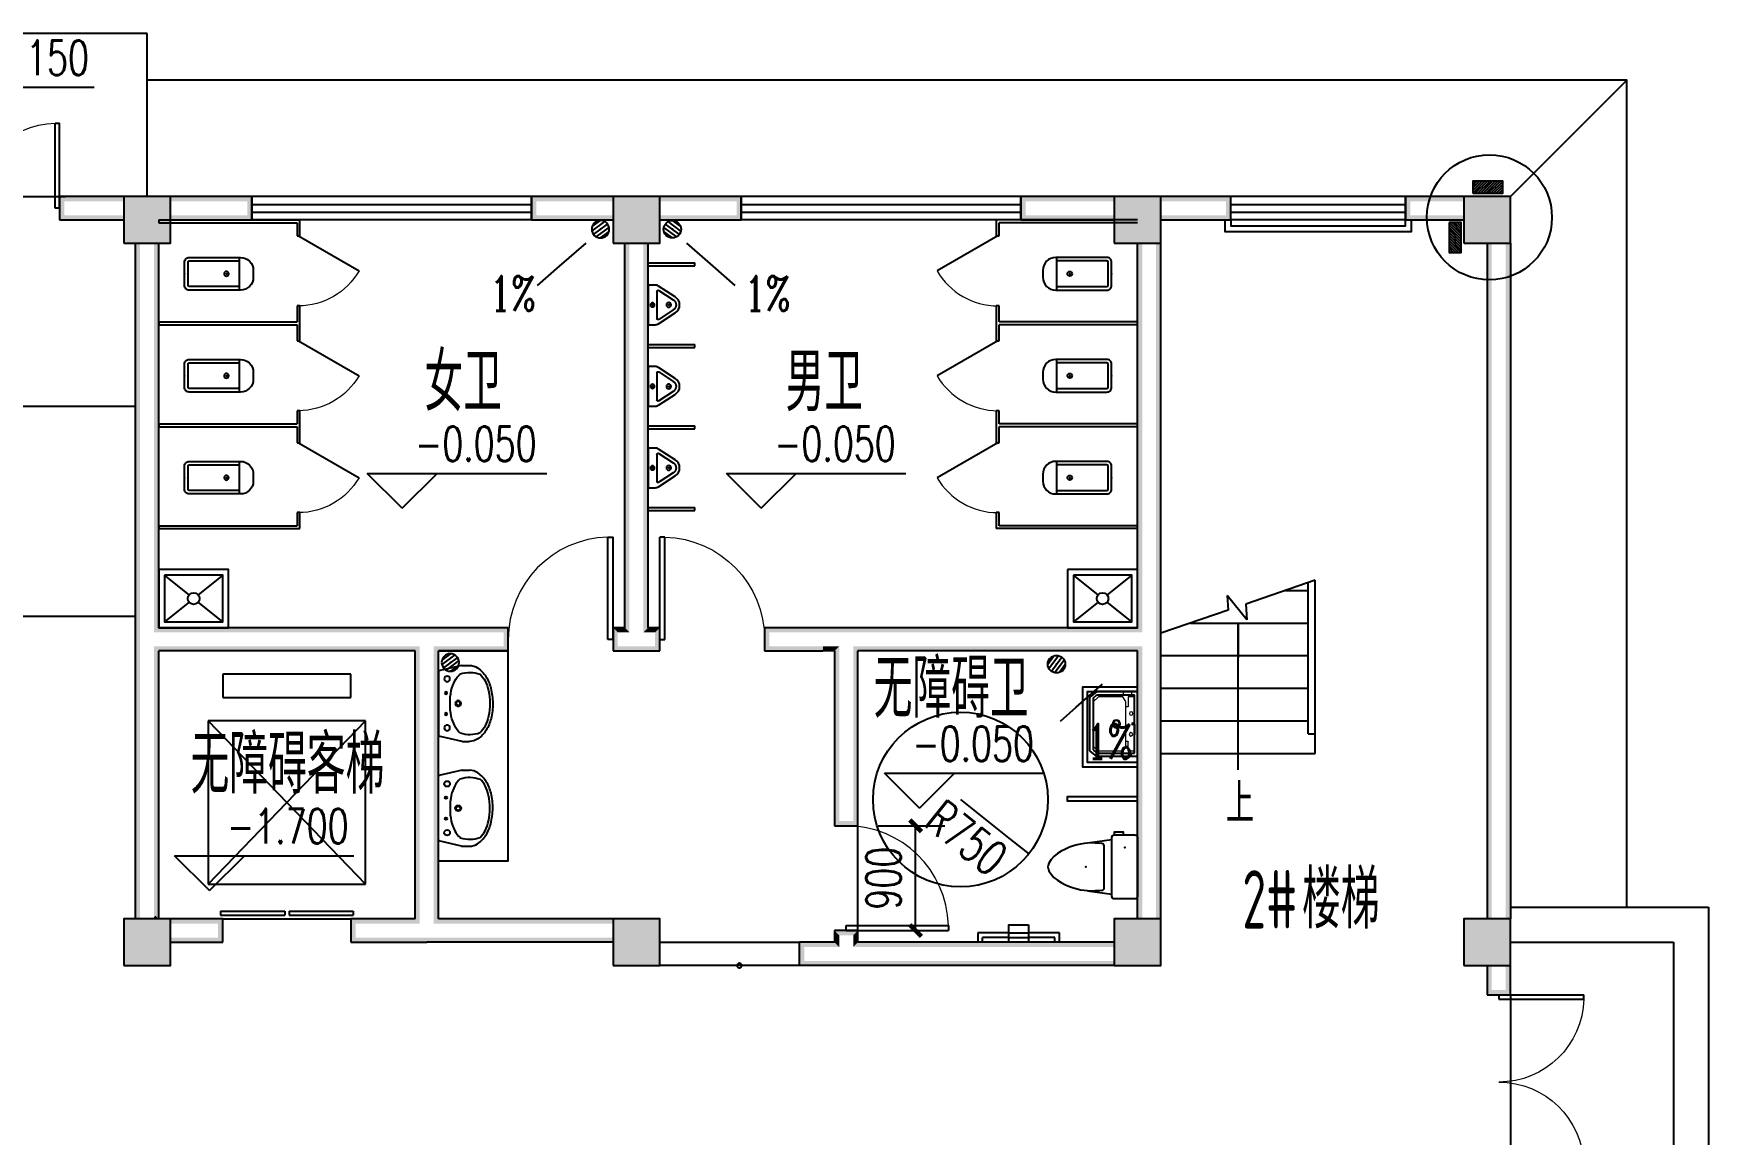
# Model space of a CAD drawing. Extents: x 6250600 to 6678662, y -692028 to -290561.
# Drawn here: x 6359710 to 6374084, y -579653 to -570203 of the extents above; entities that cross this region are included whole.
import ezdxf

# ---------------------------------------------------------------- set-up
doc = ezdxf.new("R2010")
doc.units = 0
doc.header["$LTSCALE"] = 1000
doc.header["$MEASUREMENT"] = 0
doc.layers.get('0').update_dxf_attribs({"linetype": 'CONTINUOUS'})
doc.layers.get('Defpoints').update_dxf_attribs({"linetype": 'CONTINUOUS'})
for name, color, linetype in [('PUB_HATCH', 8, 'CONTINUOUS'), ('SIG_TEXT', 7, 'CONTINUOUS'), ('建筑底图', 251, 'CONTINUOUS'), ('排水', 221, 'CONTINUOUS')]:
    doc.layers.add(name, color=color, linetype=linetype)
doc.styles.add('_TCH_AXIS', font='COMPLEX', dxfattribs={"bigfont": 'GBCBIG'})
doc.styles.add('_TCH_DIM', font='SIMPLEX', dxfattribs={"bigfont": 'GBCBIG'})
doc.styles.add('_TCH_DIM_T3', font='SIMPLEX', dxfattribs={"width": 0.705882, "bigfont": 'GBCBIG'})
doc.styles.add('schuco', font='sceie.shx', dxfattribs={"width": 0.7, "bigfont": 'sceic.shx'})
doc.dimstyles.new('_TCH_ARCH&&100', dxfattribs={"dimtxt": 297.5, "dimasz": 100, "dimexe": 250, "dimexo": 300, "dimgap": 126.25, "dimtad": 1, "dimdec": 0, "dimzin": 0, "dimdsep": 46, "dimtxsty": '_TCH_DIM_T3', "dimblk": 'ARCHTICK', "dimcen": 0.09, "dimclrt": 7, "dimazin": 2, "dimtfac": 1, "dimtdec": 0, "dimtix": 1, "dimtmove": 2, "dimatfit": 3, "dimfxl": 0, "dimtolj": 1, "dimtzin": 0, "dimarcsym": 0})

# ---------------------------------------------------------------- blocks, each defined once
blk = doc.blocks.new('_LV12')
for p, q in [((-250, -50), (-39, -219)), ((39, -219), (250, -50)), ((-250, -450), (-39, -281)), ((39, -281), (250, -450))]:
    blk.add_line(p, q)
for points in [[(300, -500), (300, 0), (-300, 0), (-300, -500)], [(250, -450), (250, -50), (-250, -50), (-250, -450)]]:
    blk.add_lwpolyline(points, close=True)
blk.add_circle((0, -250), 50)
blk = doc.blocks.new('$plan$00000344')
for p, q in [((-280, -10), (-280, 0)), ((280, 0), (280, -10)), ((-251, -189), (-251, -186)), ((-248, -183), (-250, -185))]:
    blk.add_line(p, q)
for points in [[(-280, 0), (280, 0)], [(-326, -200), (-280, -5)], [(326, -204), (280, -5)]]:
    blk.add_lwpolyline(points)
for points in [[(253, -188, 0.098208), (193, -141, 0.066287), (110, -111, 0.052428), (0, -100, 0.052428), (-110, -111, 0.066287), (-193, -141, 0.093876), (-251, -186, 0.171377)], [(-326, -200, 0.008223), (-326, -204, 0.149285)], [(-326, -266, 0.149285), (-304, -337, 0.107079), (-231, -408, 0.075625), (-131, -450, 0.062436), (-1, -467, 0.062436), (130, -452, 0.075625), (230, -410, 0.107079), (304, -339, 0.149285), (326, -268, 0.005205), (326, -266, 0.086596)], [(-250, -358, 0.091341), (-193, -401, 0.066287), (-110, -431, 0.052428), (0, -442, 0.052428), (110, -431, 0.066287), (193, -401, 0.091756), (250, -358, 0.171377)]]:
    blk.add_lwpolyline(points, format="xyb")
at = {"flags": 128}
for points in [[(-326, -204), (-326, -268)], [(326, -204), (326, -268)]]:
    blk.add_lwpolyline(points, dxfattribs=at)
for points in [[(-253, -188, 0.172546), (-250, -358, 0.726395)], [(253, -188, -0.172546), (250, -358, -0.726395)]]:
    blk.add_lwpolyline(points, format="xyb", dxfattribs=at)
for centre, radius in [((-210, -75), 24), ((-210, -75), 24), ((-210, -75), 24), ((-90, -65), 10), ((90, -65), 10), ((210, -75), 24), ((0, -170), 25)]:
    blk.add_circle(centre, radius)
at = {"lineweight": 13}
blk.add_circle((0, -170), 15, dxfattribs=at)
blk.add_arc((-250, -186), 1, 131.3224, 180)
blk = doc.blocks.new('$lvtry$00000171')
at = {"layer": '排水'}
for p, q in [((-74, 11), (-11, 74)), ((-70, -27), (27, 70)), ((-53, -53), (53, 53)), ((-27, -70), (70, 27)), ((11, -74), (74, -11))]:
    blk.add_line(p, q, dxfattribs=at)
blk.add_circle((0, 0), 75, dxfattribs=at)
blk.add_point((0, 0), dxfattribs=at)
blk = doc.blocks.new('$lvtry$00000200')
at = {"color": 0}
for p, q in [((-110, -40), (-110, -470)), ((100, -30), (-100, -30)), ((110, -470), (110, -40))]:
    blk.add_line(p, q, dxfattribs=at)
blk.add_lwpolyline([(100, 0), (-100, 0, 0.414214), (-140, -40), (-140, -480, 0.414214), (-30, -590), (30, -590, 0.414214), (140, -480), (140, -40, 0.414214)], format="xyb", close=True, dxfattribs=at)
blk.add_lwpolyline([(140, -470), (-140, -470)], dxfattribs=at)
blk.add_circle((0, -359), 20, dxfattribs=at)
for centre, start, end in [((-100, -40), 90, 180), ((100, -40), 0, 90)]:
    blk.add_arc(centre, 10, start, end, dxfattribs=at)
for p in [(0, 0), (0, -359)]:
    blk.add_point(p, dxfattribs=at)
blk = doc.blocks.new('$TCHSYS$APDOOR2D')
blk.add_line((0.5, 0), (0, 0.866))
at = {"lineweight": 13}
blk.add_arc((0.5, 0), 1, 120, 180, dxfattribs=at)
blk = doc.blocks.new('$lvtry$00000221')
at = {"color": 0}
for p, q in [((-124, -91), (-43, -216)), ((-116, -76), (116, -76)), ((43, -216), (124, -91))]:
    blk.add_line(p, q, dxfattribs=at)
blk.add_lwpolyline([(69, -231, -0.57735), (-69, -231), (-162, -88, -0.145378), (-170, -61), (-170, 0), (170, 0), (170, -61, -0.145378), (162, -88)], format="xyb", close=True, dxfattribs=at)
for centre, radius in [((0, -38), 17.7), ((0, -177), 20)]:
    blk.add_circle(centre, radius, dxfattribs=at)
for centre, radius, start, end in [((-116, -86), 10, 90, 213.0863), ((116, -86), 10, 326.9137, 90), ((0, -191), 50, 210, 330)]:
    blk.add_arc(centre, radius, start, end, dxfattribs=at)
for p in [(0, -38), (0, -177)]:
    blk.add_point(p, dxfattribs=at)
blk = doc.blocks.new('$lvtry$00000054')
at = {"lineweight": 13}
for p, q in [((-279, -123), (-251, -123)), ((-278, -51), (-251, -51)), ((-232, -26), (-232, -79)), ((-232, -79), (-155, -79)), ((-191, -100), (-232, -127)), ((-232, -127), (-232, -335)), ((-191, -100), (189, -100)), ((-150, -84), (-150, -100)), ((148, -84), (148, -100)), ((232, -79), (153, -79)), ((192, -101), (232, -127)), ((232, -26), (232, -79)), ((232, -127), (232, -335)), ((279, -51), (252, -51)), ((280, -123), (252, -123)), ((-232, -335), (-191, -381)), ((232, -335), (191, -381))]:
    blk.add_line(p, q, dxfattribs=at)
for p, q in [((-251, -349), (-251, -26)), ((-251, -26), (251, -26)), ((-90, -26), (90, -26)), ((0, -26), (-90, -26)), ((251, -349), (251, -26)), ((-222, -381), (-251, -349)), ((221, -381), (-222, -381)), ((221, -381), (251, -349))]:
    blk.add_line(p, q)
for points in [[(-280, 0), (280, 0)], [(-280, 0), (-280, -350)], [(280, 0), (280, -350)], [(-280, -350), (-230, -410)], [(-230, -410), (230, -410)], [(280, -350), (230, -410)]]:
    blk.add_lwpolyline(points)
for centre, radius in [((-89, -56), 15), ((1, -44), 8), ((90, -54), 15), ((1, -182), 24.9)]:
    blk.add_circle(centre, radius, dxfattribs=at)
blk.add_circle((1, -182), 33.1)
for centre, start, end in [((-155, -84), 0, 90), ((153, -84), 90, 180), ((189, -105), 57.2444, 90)]:
    blk.add_arc(centre, 5, start, end, dxfattribs=at)
blk = doc.blocks.new('$lvtry$00000206')
blk.add_line((-194, -428, 0), (-224, -220, 0))
at = {"elevation": 0}
blk.add_lwpolyline([(-264, -120), (-286, -120), (-286, -200), (-264, -200)], close=True, dxfattribs=at)
for points in [[(-242, -220, -0.414214), (-264, -198), (-264, -22, -0.414214), (-242, 0), (264, 0, -0.414214), (286, -22), (286, -198, -0.414214), (264, -220)], [(192, -286), (-170, -286, 0.39219), (-189, -305), (-191, -326), (-193, -363), (-194, -398), (-193, -429), (-190, -459), (-185, -488), (-178, -518), (-169, -550), (-157, -584), (-142, -619), (-124, -654), (-103, -687), (-79, -717), (-52, -741), (-22, -760), (-1, -767, 0.15433), (23, -767), (44, -760), (74, -741), (101, -717), (125, -687), (146, -654), (164, -619), (179, -584), (191, -550), (201, -518), (208, -488), (212, -459), (215, -429), (216, -398), (215, -363), (213, -326), (212, -305, 0.39219)]]:
    blk.add_lwpolyline(points, format="xyb", close=True, dxfattribs=at)
blk.add_lwpolyline([(217, -428), (246, -220)], dxfattribs=at)
for p in [(-155, -109, 0), (12, -443, 0)]:
    blk.add_point(p)
blk = doc.blocks.new('_ArchTick')
at = {"color": 0, "linetype": 'ByBlock', "const_width": 0.4}
blk.add_lwpolyline([(-0.5, -0.5), (0.5, 0.5)], dxfattribs=at)
blk = doc.blocks.new('*D645')
at = {"layer": 'Defpoints', "color": 0, "transparency": 16777216}
for p in [(6366658, -577003), (6367280, -577003), (6366658, -577903)]:
    blk.add_point(p, dxfattribs=at)
at = {"layer": '建筑底图', "color": 0, "lineweight": -2, "transparency": 16777216}
for p, q in [((6366958, -577003), (6367530, -577003)), ((6367280, -577903), (6367280, -577003)), ((6366958, -577903), (6367530, -577903))]:
    blk.add_line(p, q, dxfattribs=at)
at = {"layer": '建筑底图', "color": 0, "lineweight": -2, "transparency": 16777216, "xscale": 100, "yscale": 100, "zscale": 100}
for p, rotation in [((6367280, -577003), 90), ((6367280, -577903), 270)]:
    blk.add_blockref('_ArchTick', p, dxfattribs=dict(at, rotation=rotation))
at = {"layer": '建筑底图', "color": 7, "transparency": 16777216, "insert": (6367005, -577453), "char_height": 297.5, "attachment_point": 5, "rotation": 90, "style": '_TCH_DIM_T3'}
blk.add_mtext('\\A1;900', dxfattribs=at)
blk = doc.blocks.new('$TCHSYS$LDOR22D')
for p, q in [((-0.517, 0.833), (-0.017, 0.833)), ((-0.517, 0.833), (-0.517, 0.667)), ((-0.017, 0.833), (-0.017, 0.667)), ((0.017, 0.833), (0.017, 0.667)), ((0.017, 0.833), (0.517, 0.833)), ((0.517, 0.833), (0.517, 0.667)), ((-0.517, 0.667), (-0.017, 0.667)), ((0.017, 0.667), (0.517, 0.667)), ((-0.5, 0.5), (0.5, 0.5))]:
    blk.add_line(p, q)
blk = doc.blocks.new('_FZH')
blk.add_lwpolyline([(-0.5, -0.5), (0.5, -0.5), (0.5, 0.5), (-0.5, 0.5)], close=True)
at = {"layer": 'PUB_HATCH'}
blk.add_solid([(-0.5, -0.5), (0.5, -0.5), (-0.5, 0.5), (0.5, 0.5)], dxfattribs=at)
blk = doc.blocks.new('$DorLib2D$00000002')
for p, q in [((-0.5, 0), (-0.5, 0.4875)), ((-0.475, 0.4875), (-0.5, 0.4875)), ((-0.475, 0), (-0.475, 0.4875)), ((0.475, 0), (0.475, 0.4875)), ((0.475, 0.4875), (0.5, 0.4875)), ((0.5, 0), (0.5, 0.4875)), ((-0.5, 0), (-0.475, 0)), ((0.5, 0), (0.475, 0))]:
    blk.add_line(p, q)
at = {"lineweight": 13}
for centre, start, end in [((-0.4875, 0), 0, 88.53072), ((0.4875, 0), 91.46928, 180)]:
    blk.add_arc(centre, 0.4875, start, end, dxfattribs=at)
blk = doc.blocks.new('$DorLib2D$00000001')
for p, q in [((0.45, 0.975), (0.5, 0.975)), ((0.45, 0), (0.45, 0.975)), ((0.5, 0), (0.5, 0.975)), ((0.5, 0), (0.45, 0))]:
    blk.add_line(p, q)
at = {"lineweight": 13}
blk.add_arc((0.475, 0), 0.975, 91.4693, 180, dxfattribs=at)
blk = doc.blocks.new('$WINLIB2D$00000001')
at = {"color": 0}
for points in [[(-0.5, 0.5), (-0.5, -0.5)], [(-0.5, 0.5), (0.5, 0.5)], [(0.5, -0.5), (0.5, 0.5)], [(0.5, 0.1667), (-0.5, 0.1667)], [(0.5, -0.1667), (-0.5, -0.1667)], [(-0.5, -0.5), (0.5, -0.5)]]:
    blk.add_lwpolyline(points, dxfattribs=at)
blk = doc.blocks.new('$TCHSYS$WIN2D')
for p, q in [((-0.5, 0.5), (0.5, 0.5)), ((-0.5, 0.5), (-0.5, -0.5)), ((0.5, 0.5), (0.5, -0.5)), ((0.5, 0.1667), (-0.5, 0.1667)), ((0.5, -0.1667), (-0.5, -0.1667)), ((-0.5, -0.5), (0.5, -0.5))]:
    blk.add_line(p, q)

msp = doc.modelspace()

# ---------------------------------------------------------------- hatches: boundary and pattern name
at = {"layer": 'SIG_TEXT'}
h = msp.add_hatch(dxfattribs=at)
h.set_pattern_fill('ANSI31', color=256, scale=10, style=0)
h.set_pattern_definition([(45, (2034499.958, 8902.619), (-11.22532015, 11.22532015), [])])
h.paths.add_polyline_path([(6372061, -571574.6), (6372318.5, -571574.6), (6372318.5, -571469.9), (6372061, -571469.9)])
h = msp.add_hatch(dxfattribs=at)
h.set_pattern_fill('ANSI31', color=256, scale=10, angle=90, style=0)
h.set_pattern_definition([(135, (5776124.325, -4924141.937), (-11.22532015, -11.22532015), [])])
h.paths.add_polyline_path([(6371858.2, -571825), (6371858.2, -572082.5), (6371962.9, -572082.5), (6371962.9, -571825)])
at = {"layer": '建筑底图'}
for points in [[(6360484.5, -571642.9), (6360484.5, -571602.9), (6359934.5, -571602.9), (6359974.5, -571642.9)], [(6359934.5, -571602.9), (6359934.5, -571802.9), (6359974.5, -571762.9), (6359974.5, -571642.9)], [(6360884.5, -571602.9), (6360484.5, -571602.9), (6360524.5, -571642.9), (6360844.5, -571642.9)], [(6360484.5, -571602.9), (6360484.5, -572002.9), (6360524.5, -571962.9), (6360524.5, -571642.9)], [(6360884.5, -572002.9), (6360884.5, -571602.9), (6360844.5, -571642.9), (6360844.5, -571962.9)], [(6360884.5, -571602.9), (6360884.5, -571642.9), (6361544.5, -571642.9), (6361584.5, -571602.9)], [(6361584.5, -571802.9), (6361584.5, -571602.9), (6361544.5, -571642.9), (6361544.5, -571762.9)], [(6364684.5, -571642.9), (6364684.5, -571602.9), (6363984.5, -571602.9), (6364024.5, -571642.9)], [(6363984.5, -571602.9), (6363984.5, -571802.9), (6364024.5, -571762.9), (6364024.5, -571642.9)], [(6365084.5, -571602.9), (6364684.5, -571602.9), (6364724.5, -571642.9), (6365044.5, -571642.9)], [(6364684.5, -571602.9), (6364684.5, -572002.9), (6364724.5, -571962.9), (6364724.5, -571642.9)], [(6365084.5, -572002.9), (6365084.5, -571602.9), (6365044.5, -571642.9), (6365044.5, -571962.9)], [(6365084.5, -571602.9), (6365084.5, -571642.9), (6365744.5, -571642.9), (6365784.5, -571602.9)], [(6365784.5, -571802.9), (6365784.5, -571602.9), (6365744.5, -571642.9), (6365744.5, -571762.9)], [(6368984.5, -571642.9), (6368984.5, -571602.9), (6368184.5, -571602.9), (6368224.5, -571642.9)], [(6368184.5, -571602.9), (6368184.5, -571802.9), (6368224.5, -571762.9), (6368224.5, -571642.9)], [(6369384.5, -571602.9), (6368984.5, -571602.9), (6369024.5, -571642.9), (6369344.5, -571642.9)], [(6368984.5, -571602.9), (6368984.5, -572002.9), (6369024.5, -571962.9), (6369024.5, -571642.9)], [(6369384.5, -572002.9), (6369384.5, -571602.9), (6369344.5, -571642.9), (6369344.5, -571962.9)], [(6369384.5, -571602.9), (6369384.5, -571642.9), (6369944.5, -571642.9), (6369984.5, -571602.9)], [(6369984.5, -571802.9), (6369984.5, -571602.9), (6369944.5, -571642.9), (6369944.5, -571762.9)], [(6371984.5, -571642.9), (6371984.5, -571602.9), (6371484.5, -571602.9), (6371524.5, -571642.9)], [(6371484.5, -571602.9), (6371484.5, -571802.9), (6371524.5, -571762.9), (6371524.5, -571642.9)], [(6372384.5, -571602.9), (6371984.5, -571602.9), (6372024.5, -571642.9), (6372344.5, -571642.9)], [(6371984.5, -571602.9), (6371984.5, -572002.9), (6372024.5, -571962.9), (6372024.5, -571642.9)], [(6372384.5, -572002.9), (6372384.5, -571602.9), (6372344.5, -571642.9), (6372344.5, -571962.9)], [(6360484.5, -571802.9), (6360484.5, -571762.9), (6359974.5, -571762.9), (6359934.5, -571802.9)], [(6360884.5, -571762.9), (6360884.5, -571802.9), (6361584.5, -571802.9), (6361544.5, -571762.9)], [(6364684.5, -571802.9), (6364684.5, -571762.9), (6364024.5, -571762.9), (6363984.5, -571802.9)], [(6365084.5, -571762.9), (6365084.5, -571802.9), (6365784.5, -571802.9), (6365744.5, -571762.9)], [(6368984.5, -571802.9), (6368984.5, -571762.9), (6368224.5, -571762.9), (6368184.5, -571802.9)], [(6369384.5, -571762.9), (6369384.5, -571802.9), (6369984.5, -571802.9), (6369944.5, -571762.9)], [(6371984.5, -571802.9), (6371984.5, -571762.9), (6371524.5, -571762.9), (6371484.5, -571802.9)], [(6360484.5, -572002.9), (6360884.5, -572002.9), (6360844.5, -571962.9), (6360524.5, -571962.9)], [(6360624.5, -572002.9), (6360584.5, -572002.9), (6360584.5, -575402.9), (6360624.5, -575402.9)], [(6360784.5, -572002.9), (6360744.5, -572002.9), (6360744.5, -575342.9), (6360784.5, -575302.9)], [(6364684.5, -572002.9), (6365084.5, -572002.9), (6365044.5, -571962.9), (6364724.5, -571962.9)], [(6364824.5, -572002.9), (6364784.5, -572002.9), (6364784.5, -575302.9), (6364824.5, -575342.9)], [(6364984.5, -572002.9), (6364944.5, -572002.9), (6364944.5, -575342.9), (6364984.5, -575302.9)], [(6368984.5, -572002.9), (6369384.5, -572002.9), (6369344.5, -571962.9), (6369024.5, -571962.9)], [(6369224.5, -572002.9), (6369184.5, -572002.9), (6369184.5, -575302.9), (6369224.5, -575342.9)], [(6369384.5, -572002.9), (6369344.5, -572002.9), (6369344.5, -575402.9), (6369384.5, -575402.9)], [(6371984.5, -572002.9), (6372384.5, -572002.9), (6372344.5, -571962.9), (6372024.5, -571962.9)], [(6372184.5, -577802.9), (6372224.5, -577802.9), (6372224.5, -572002.9), (6372184.5, -572002.9)], [(6372344.5, -577802.9), (6372384.5, -577802.9), (6372384.5, -572002.9), (6372344.5, -572002.9)], [(6362784.5, -575302.9), (6360784.5, -575302.9), (6360744.5, -575342.9), (6362784.5, -575342.9)], [(6363084.5, -575302.9), (6362784.5, -575302.9), (6362784.5, -575342.9), (6363084.5, -575342.9)], [(6363784.5, -575302.9), (6363084.5, -575302.9), (6363084.5, -575342.9), (6363744.5, -575342.9)], [(6363784.5, -575502.9), (6363784.5, -575302.9), (6363744.5, -575342.9), (6363744.5, -575462.9)], [(6364784.5, -575302.9), (6364684.5, -575302.9), (6364724.5, -575342.9), (6364824.5, -575342.9)], [(6364684.5, -575302.9), (6364684.5, -575502.9), (6364724.5, -575462.9), (6364724.5, -575342.9)], [(6365084.5, -575302.9), (6364984.5, -575302.9), (6364944.5, -575342.9), (6365044.5, -575342.9)], [(6365084.5, -575502.9), (6365084.5, -575302.9), (6365044.5, -575342.9), (6365044.5, -575462.9)], [(6366484.5, -575302.9), (6365984.5, -575302.9), (6366024.5, -575342.9), (6366484.5, -575342.9)], [(6365984.5, -575302.9), (6365984.5, -575502.9), (6366024.5, -575462.9), (6366024.5, -575342.9)], [(6366684.5, -575302.9), (6366484.5, -575302.9), (6366484.5, -575342.9), (6366684.5, -575342.9)], [(6369184.5, -575302.9), (6366684.5, -575302.9), (6366684.5, -575342.9), (6369224.5, -575342.9)], [(6360584.5, -577802.9), (6360624.5, -577802.9), (6360624.5, -575402.9), (6360584.5, -575402.9)], [(6362784.5, -575502.9), (6360784.5, -575502.9), (6360744.5, -575462.9), (6362784.5, -575462.9)], [(6360744.5, -577802.9), (6360784.5, -577802.9), (6360784.5, -575502.9), (6360744.5, -575462.9)], [(6362984.5, -575502.9), (6362784.5, -575502.9), (6362784.5, -575462.9), (6363024.5, -575462.9)], [(6362984.5, -577802.9), (6362984.5, -575502.9), (6363024.5, -575462.9), (6363024.5, -577842.9)], [(6363184.5, -577802.9), (6363184.5, -575502.9), (6363144.5, -575462.9), (6363144.5, -577842.9)], [(6363184.5, -575502.9), (6363784.5, -575502.9), (6363744.5, -575462.9), (6363144.5, -575462.9)], [(6364684.5, -575502.9), (6364884.5, -575502.9), (6364884.5, -575462.9), (6364724.5, -575462.9)], [(6364884.5, -575502.9), (6365084.5, -575502.9), (6365044.5, -575462.9), (6364884.5, -575462.9)], [(6365984.5, -575502.9), (6366484.5, -575502.9), (6366484.5, -575462.9), (6366024.5, -575462.9)], [(6366584.5, -575502.9), (6366484.5, -575502.9), (6366484.5, -575462.9), (6366624.5, -575462.9)], [(6366584.5, -575502.9), (6366584.5, -577002.9), (6366624.5, -576962.9), (6366624.5, -575462.9)], [(6366784.5, -577002.9), (6366784.5, -575502.9), (6366744.5, -575462.9), (6366744.5, -576962.9)], [(6369184.5, -575502.9), (6366784.5, -575502.9), (6366744.5, -575462.9), (6369224.5, -575462.9)], [(6369184.5, -577802.9), (6369224.5, -577802.9), (6369224.5, -575462.9), (6369184.5, -575502.9)], [(6369344.5, -577802.9), (6369384.5, -577802.9), (6369384.5, -575402.9), (6369344.5, -575402.9)], [(6366584.5, -577002.9), (6366784.5, -577002.9), (6366744.5, -576962.9), (6366624.5, -576962.9)], [(6360884.5, -577802.9), (6360484.5, -577802.9), (6360524.5, -577842.9), (6360844.5, -577842.9)], [(6360484.5, -577802.9), (6360484.5, -578202.9), (6360524.5, -578162.9), (6360524.5, -577842.9)], [(6360727.9, -577802.9), (6360784.5, -577802.9), (6360756.2, -577774.7)], [(6360884.5, -578202.9), (6360884.5, -577802.9), (6360844.5, -577842.9), (6360844.5, -578162.9)], [(6360884.5, -577802.9), (6360884.5, -577842.9), (6361294.5, -577842.9), (6361334.5, -577802.9)], [(6361334.5, -578002.9), (6361334.5, -577802.9), (6361294.5, -577842.9), (6361294.5, -577962.9)], [(6362984.5, -577802.9), (6362434.5, -577802.9), (6362474.5, -577842.9), (6363024.5, -577842.9)], [(6362434.5, -577802.9), (6362434.5, -578002.9), (6362474.5, -577962.9), (6362474.5, -577842.9)], [(6364684.5, -577842.9), (6364684.5, -577802.9), (6363184.5, -577802.9), (6363144.5, -577842.9)], [(6365084.5, -577802.9), (6364684.5, -577802.9), (6364724.5, -577842.9), (6365044.5, -577842.9)], [(6364684.5, -577802.9), (6364684.5, -578202.9), (6364724.5, -578162.9), (6364724.5, -577842.9)], [(6365084.5, -578202.9), (6365084.5, -577802.9), (6365044.5, -577842.9), (6365044.5, -578162.9)], [(6369384.5, -577802.9), (6368984.5, -577802.9), (6369024.5, -577842.9), (6369344.5, -577842.9)], [(6368984.5, -577802.9), (6368984.5, -578202.9), (6369024.5, -578162.9), (6369024.5, -577842.9)], [(6369384.5, -578202.9), (6369384.5, -577802.9), (6369344.5, -577842.9), (6369344.5, -578162.9)], [(6372384.5, -577802.9), (6371984.5, -577802.9), (6372024.5, -577842.9), (6372344.5, -577842.9)], [(6371984.5, -577802.9), (6371984.5, -578202.9), (6372024.5, -578162.9), (6372024.5, -577842.9)], [(6372384.5, -578202.9), (6372384.5, -577802.9), (6372344.5, -577842.9), (6372344.5, -578162.9)], [(6360884.5, -577962.9), (6360884.5, -578002.9), (6361334.5, -578002.9), (6361294.5, -577962.9)], [(6362434.5, -578002.9), (6363084.5, -578002.9), (6363084.5, -577962.9), (6362474.5, -577962.9)], [(6364684.5, -578002.9), (6364684.5, -577962.9), (6363084.5, -577962.9), (6363084.5, -578002.9)], [(6366784.5, -577902.9), (6366584.5, -577902.9), (6366624.5, -577942.9), (6366744.5, -577942.9)], [(6366584.5, -577902.9), (6366584.5, -578002.9), (6366624.5, -578042.9), (6366624.5, -577942.9)], [(6366784.5, -578002.9), (6366784.5, -577902.9), (6366744.5, -577942.9), (6366744.5, -578042.9)], [(6366584.5, -578002.9), (6366284.5, -578002.9), (6366284.5, -578042.9), (6366624.5, -578042.9)], [(6366284.5, -578202.9), (6366284.5, -578002.9), (6366324.5, -578002.9), (6366324.5, -578202.9)], [(6368984.5, -578042.9), (6368984.5, -578002.9), (6366784.5, -578002.9), (6366744.5, -578042.9)], [(6360484.5, -578202.9), (6360884.5, -578202.9), (6360844.5, -578162.9), (6360524.5, -578162.9)], [(6364684.5, -578202.9), (6365084.5, -578202.9), (6365044.5, -578162.9), (6364724.5, -578162.9)], [(6366684.5, -578202.9), (6366284.5, -578202.9), (6366284.5, -578162.9), (6366684.5, -578162.9)], [(6368984.5, -578202.9), (6368984.5, -578162.9), (6366684.5, -578162.9), (6366684.5, -578202.9)], [(6368984.5, -578202.9), (6369384.5, -578202.9), (6369344.5, -578162.9), (6369024.5, -578162.9)], [(6371984.5, -578202.9), (6372384.5, -578202.9), (6372344.5, -578162.9), (6372024.5, -578162.9)], [(6372224.5, -578202.9), (6372184.5, -578202.9), (6372184.5, -578452.9), (6372224.5, -578412.9)], [(6372384.5, -578202.9), (6372344.5, -578202.9), (6372344.5, -578412.9), (6372384.5, -578452.9)], [(6372184.5, -578452.9), (6372384.5, -578452.9), (6372344.5, -578412.9), (6372224.5, -578412.9)]]:
    msp.add_hatch(color=256, dxfattribs=at).paths.add_polyline_path(points)

# ---------------------------------------------------------------- linework, layer by layer
at = {"layer": 'SIG_TEXT', "ltscale": 5}
for points in [[(6372061, -571574.6), (6372318.5, -571574.6), (6372318.5, -571469.9), (6372061, -571469.9)], [(6371858.2, -571825), (6371858.2, -572082.5), (6371962.9, -572082.5), (6371962.9, -571825)]]:
    msp.add_lwpolyline(points, close=True, dxfattribs=at)
msp.add_circle((6372204.5, -571781), 536.8, dxfattribs=at)
at = {"layer": '建筑底图'}
for p, q in [((6360684.5, -570202.9), (6357684.5, -570202.9)), ((6360684.5, -571602.9), (6360684.5, -570202.9)), ((6372384.5, -571602.9), (6373384.5, -570602.9)), ((6358691.3, -570664.9), (6360231.5, -570664.9)), ((6358484.5, -571602.9), (6359984.5, -571602.9)), ((6360484.5, -571602.9), (6359934.5, -571602.9)), ((6359934.5, -571602.9), (6359934.5, -571802.9)), ((6361584.5, -571602.9), (6360884.5, -571602.9)), ((6361584.5, -571802.9), (6361584.5, -571602.9)), ((6364684.5, -571602.9), (6363984.5, -571602.9)), ((6363984.5, -571602.9), (6363984.5, -571802.9)), ((6365784.5, -571602.9), (6365084.5, -571602.9)), ((6365784.5, -571802.9), (6365784.5, -571602.9)), ((6368984.5, -571602.9), (6368184.5, -571602.9)), ((6368184.5, -571602.9), (6368184.5, -571802.9)), ((6369984.5, -571602.9), (6369384.5, -571602.9)), ((6369984.5, -571802.9), (6369984.5, -571602.9)), ((6371984.5, -571602.9), (6371484.5, -571602.9)), ((6371484.5, -571602.9), (6371484.5, -571802.9)), ((6359934.5, -571802.9), (6360484.5, -571802.9)), ((6360784.5, -571802.9), (6360784.5, -571827.9)), ((6360784.5, -571802.9), (6361997, -571802.9)), ((6360884.5, -571802.9), (6361584.5, -571802.9)), ((6361997, -571940.4), (6361997, -571802.9)), ((6363984.5, -571802.9), (6364684.5, -571802.9)), ((6365084.5, -571802.9), (6365784.5, -571802.9)), ((6369184.5, -571802.9), (6367972, -571802.9)), ((6367972, -571802.9), (6367972, -571940.4)), ((6368184.5, -571802.9), (6368984.5, -571802.9)), ((6369384.5, -571802.9), (6369984.5, -571802.9)), ((6371484.5, -571802.9), (6371984.5, -571802.9)), ((6360784.5, -571827.9), (6361972, -571827.9)), ((6361972, -571827.9), (6361972, -571940.4)), ((6361972, -571940.4), (6361997, -571940.4)), ((6367972, -571940.4), (6367997, -571940.4)), ((6369184.5, -571827.9), (6367997, -571827.9)), ((6367997, -571940.4), (6367997, -571827.9)), ((6360584.5, -575402.9), (6360584.5, -572002.9)), ((6360784.5, -575302.9), (6360784.5, -572002.9)), ((6364784.5, -575302.9), (6364784.5, -572002.9)), ((6364984.5, -575302.9), (6364984.5, -572002.9)), ((6369184.5, -575302.9), (6369184.5, -572002.9)), ((6369384.5, -575402.9), (6369384.5, -572002.9)), ((6372184.5, -572002.9), (6372184.5, -577802.9)), ((6372384.5, -572002.9), (6372384.5, -577802.9)), ((6364984.5, -572197.3), (6364984.5, -572172.3)), ((6364984.5, -572172.3), (6365384.5, -572172.3)), ((6364984.5, -572197.3), (6365384.5, -572197.3)), ((6365384.5, -572197.3), (6365384.5, -572172.3)), ((6361972, -572540.4), (6361972, -572677.9)), ((6361997, -572540.4), (6361972, -572540.4)), ((6361997, -572690.4), (6361997, -572540.4)), ((6367972, -572540.4), (6367972, -572690.4)), ((6367997, -572540.4), (6367972, -572540.4)), ((6367997, -572677.9), (6367997, -572540.4)), ((6360784.5, -572677.9), (6360784.5, -572702.9)), ((6360784.5, -572677.9), (6361972, -572677.9)), ((6360784.5, -572702.9), (6361972, -572702.9)), ((6361972, -572702.9), (6361972, -572840.4)), ((6361997, -572840.4), (6361997, -572690.4)), ((6367972, -572690.4), (6367972, -572840.4)), ((6369184.5, -572677.9), (6367997, -572677.9)), ((6367997, -572840.4), (6367997, -572702.9)), ((6369184.5, -572702.9), (6367997, -572702.9)), ((6369184.5, -572702.9), (6369184.5, -572677.9)), ((6361972, -572840.4), (6361997, -572840.4)), ((6364984.5, -572896.8), (6364984.5, -572871.8)), ((6364984.5, -572871.8), (6365384.5, -572871.8)), ((6364984.5, -572896.8), (6365384.5, -572896.8)), ((6365384.5, -572896.8), (6365384.5, -572871.8)), ((6367972, -572840.4), (6367997, -572840.4)), ((6357784.5, -573402.9), (6360584.5, -573402.9)), ((6361972, -573440.4), (6361972, -573552.9)), ((6361997, -573440.4), (6361972, -573440.4)), ((6361997, -573565.4), (6361997, -573440.4)), ((6367972, -573440.4), (6367972, -573565.4)), ((6367997, -573440.4), (6367972, -573440.4)), ((6367997, -573552.9), (6367997, -573440.4)), ((6360784.5, -573552.9), (6360784.5, -573577.9)), ((6360784.5, -573552.9), (6361972, -573552.9)), ((6360784.5, -573577.9), (6361972, -573577.9)), ((6361972, -573577.9), (6361972, -573715.4)), ((6361997, -573715.4), (6361997, -573565.4)), ((6364984.5, -573596.3), (6364984.5, -573571.3)), ((6364984.5, -573571.3), (6365384.5, -573571.3)), ((6364984.5, -573596.3), (6365384.5, -573596.3)), ((6365384.5, -573596.3), (6365384.5, -573571.3)), ((6367972, -573565.4), (6367972, -573715.4)), ((6369184.5, -573552.9), (6367997, -573552.9)), ((6367997, -573715.4), (6367997, -573577.9)), ((6369184.5, -573577.9), (6367997, -573577.9)), ((6369184.5, -573577.9), (6369184.5, -573552.9)), ((6361972, -573715.4), (6361997, -573715.4)), ((6367972, -573715.4), (6367997, -573715.4)), ((6362874, -574278.2), (6362574, -573978.2)), ((6362574, -573978.2), (6364114.3, -573978.2)), ((6362874, -574278.2), (6363174, -573978.2)), ((6365956, -574278.2), (6365656, -573978.2)), ((6365656, -573978.2), (6367196.2, -573978.2)), ((6365956, -574278.2), (6366256, -573978.2)), ((6361972, -574315.4), (6361972, -574427.9)), ((6361997, -574315.4), (6361972, -574315.4)), ((6361997, -574452.9), (6361997, -574315.4)), ((6364984.5, -574295.8), (6364984.5, -574270.8)), ((6364984.5, -574270.8), (6365384.5, -574270.8)), ((6364984.5, -574295.8), (6365384.5, -574295.8)), ((6365384.5, -574295.8), (6365384.5, -574270.8)), ((6367972, -574315.4), (6367972, -574452.9)), ((6367997, -574315.4), (6367972, -574315.4)), ((6367997, -574427.9), (6367997, -574315.4)), ((6360784.5, -574427.9), (6360784.5, -574452.9)), ((6360784.5, -574427.9), (6361972, -574427.9)), ((6360784.5, -574452.9), (6361997, -574452.9)), ((6369184.5, -574452.9), (6367972, -574452.9)), ((6369184.5, -574427.9), (6367997, -574427.9)), ((6369184.5, -574452.9), (6369184.5, -574427.9)), ((6370709.5, -574896), (6370113.1, -575100.3)), ((6370649.5, -576212.9), (6370649.5, -574916.6)), ((6370709.5, -576212.9), (6370709.5, -574896)), ((6370709.5, -576212.9), (6370709.5, -574896)), ((6370122.3, -575235), (6369953.4, -575025.7)), ((6369953.4, -575025.7), (6369962, -575152.1)), ((6370113.1, -575100.3), (6370122.3, -575235)), ((6370455.7, -574982.9), (6370649.5, -574982.9)), ((6357784.5, -575202.9), (6360584.5, -575202.9)), ((6369962, -575152.1), (6369384.5, -575349.9)), ((6362784.5, -575302.9), (6360784.5, -575302.9)), ((6363084.5, -575302.9), (6362784.5, -575302.9)), ((6363784.5, -575302.9), (6363084.5, -575302.9)), ((6363784.5, -575502.9), (6363784.5, -575302.9)), ((6364784.5, -575302.9), (6364684.5, -575302.9)), ((6364684.5, -575302.9), (6364684.5, -575502.9)), ((6365084.5, -575302.9), (6364984.5, -575302.9)), ((6365084.5, -575502.9), (6365084.5, -575302.9)), ((6366484.5, -575302.9), (6365984.5, -575302.9)), ((6365984.5, -575302.9), (6365984.5, -575502.9)), ((6366684.5, -575302.9), (6366484.5, -575302.9)), ((6369184.5, -575302.9), (6366684.5, -575302.9)), ((6369384.5, -576382.9), (6369384.5, -575349.9)), ((6369638.3, -575262.9), (6370649.5, -575262.9)), ((6360584.5, -577802.9), (6360584.5, -575402.9)), ((6362784.5, -575502.9), (6360784.5, -575502.9)), ((6360784.5, -577802.9), (6360784.5, -575502.9)), ((6362984.5, -575502.9), (6362784.5, -575502.9)), ((6362984.5, -577802.9), (6362984.5, -575502.9)), ((6363184.5, -577802.9), (6363184.5, -575502.9)), ((6363184.5, -575502.9), (6363784.5, -575502.9)), ((6364684.5, -575502.9), (6364884.5, -575502.9)), ((6364884.5, -575502.9), (6365084.5, -575502.9)), ((6365984.5, -575502.9), (6366484.5, -575502.9)), ((6366584.5, -575502.9), (6366484.5, -575502.9)), ((6366584.5, -575502.9), (6366584.5, -577002.9)), ((6366784.5, -577002.9), (6366784.5, -575502.9)), ((6369184.5, -575502.9), (6366784.5, -575502.9)), ((6369184.5, -577802.9), (6369184.5, -575502.9)), ((6369384.5, -577802.9), (6369384.5, -575402.9)), ((6369384.5, -575542.9), (6370649.5, -575542.9)), ((6362434.5, -575702.9), (6361334.5, -575702.9)), ((6361334.5, -575702.9), (6361334.5, -575902.9)), ((6362434.5, -575902.9), (6362434.5, -575702.9)), ((6369384.5, -575822.9), (6370649.5, -575822.9)), ((6361334.5, -575902.9), (6362434.5, -575902.9)), ((6361209.5, -577502.9), (6362559.5, -576102.9)), ((6361209.5, -576102.9), (6362559.5, -577502.9)), ((6362559.5, -576102.9), (6361209.5, -576102.9)), ((6361209.5, -576102.9), (6361209.5, -577502.9)), ((6362559.5, -577502.9), (6362559.5, -576102.9)), ((6369384.5, -576102.9), (6370649.5, -576102.9)), ((6370649.5, -576212.9), (6370709.5, -576212.9)), ((6370709.5, -576382.9), (6370709.5, -576212.9)), ((6369384.5, -576382.9), (6370709.5, -576382.9)), ((6367314.2, -576852.2), (6367014.2, -576552.2)), ((6367014.2, -576552.2), (6368381.8, -576552.2)), ((6367314.2, -576852.2), (6367614.2, -576552.2)), ((6366584.5, -577002.9), (6366784.5, -577002.9)), ((6366784.5, -577902.9), (6366784.5, -577002.9)), ((6361219.9, -577559.7), (6360919.9, -577259.7)), ((6360919.9, -577259.7), (6362460.2, -577259.7)), ((6361219.9, -577559.7), (6361519.9, -577259.7)), ((6361209.5, -577502.9), (6362559.5, -577502.9)), ((6361334.5, -577802.9), (6360884.5, -577802.9)), ((6361334.5, -578002.9), (6361334.5, -577802.9)), ((6362984.5, -577802.9), (6362434.5, -577802.9)), ((6362434.5, -577802.9), (6362434.5, -578002.9)), ((6364684.5, -577802.9), (6363184.5, -577802.9)), ((6372384.5, -577702.9), (6374084.5, -577702.9)), ((6374084.5, -577702.9), (6374084.5, -580702.9)), ((6366784.5, -577902.9), (6366584.5, -577902.9)), ((6366584.5, -577902.9), (6366584.5, -578002.9)), ((6366784.5, -578002.9), (6366784.5, -577902.9)), ((6367814.1, -577922.9), (6367814.1, -578002.9)), ((6368079.1, -577922.9), (6367814.1, -577922.9)), ((6367854.1, -578002.9), (6367854.1, -577962.9)), ((6368079.1, -577962.9), (6367854.1, -577962.9)), ((6368079.1, -577922.9), (6368249.1, -577922.9)), ((6368079.1, -577962.9), (6368249.1, -577962.9)), ((6368514.1, -577922.9), (6368249.1, -577922.9)), ((6368474.1, -577962.9), (6368249.1, -577962.9)), ((6368474.1, -578002.9), (6368474.1, -577962.9)), ((6368514.1, -578002.9), (6368514.1, -577922.9)), ((6360884.5, -578002.9), (6361334.5, -578002.9)), ((6362434.5, -578002.9), (6363084.5, -578002.9)), ((6364684.5, -578002.9), (6363084.5, -578002.9)), ((6365084.5, -578002.9), (6366284.5, -578002.9)), ((6366584.5, -578002.9), (6366284.5, -578002.9)), ((6366284.5, -578202.9), (6366284.5, -578002.9)), ((6368984.5, -578002.9), (6366784.5, -578002.9)), ((6372384.5, -578002.9), (6373784.5, -578002.9)), ((6373784.5, -578002.9), (6373784.5, -580402.9)), ((6366284.5, -578202.9), (6365084.5, -578202.9)), ((6366684.5, -578202.9), (6366284.5, -578202.9)), ((6368984.5, -578202.9), (6366684.5, -578202.9)), ((6372184.5, -578202.9), (6372184.5, -578452.9)), ((6372384.5, -578452.9), (6372384.5, -578202.9)), ((6372184.5, -578452.9), (6372384.5, -578452.9)), ((6372384.5, -578452.9), (6372384.5, -579952.9))]:
    msp.add_line(p, q, dxfattribs=at)
for points in [[(6373384.5, -577702.9), (6373384.5, -570602.9), (6360684.5, -570602.9)], [(6369934.5, -571802.9), (6369934.5, -571902.9), (6371534.5, -571902.9), (6371534.5, -571802.9)], [(6369984.5, -571802.9), (6369984.5, -571852.9), (6371484.5, -571852.9), (6371484.5, -571802.9)], [(6364036.2, -572365), (6364225.4, -572200), (6364451.6, -572002.9)], [(6365732.8, -572365), (6365543.5, -572200), (6365317.4, -572002.9)], [(6370047, -576522.9), (6370047, -575262.9), (6370047, -575562.9)], [(6363184.5, -577302.9), (6363784.5, -577302.9), (6363784.5, -575502.9), (6363184.5, -575502.9)], [(6368522.5, -576104.1), (6368658.3, -575985.8), (6368884.6, -575788.7)], [(6369184.5, -576499.6), (6368714.5, -576499.6), (6368714.5, -575809.6), (6369184.5, -575809.6)], [(6369184.5, -576459.6), (6368754.5, -576459.6), (6368754.5, -575849.6), (6369184.5, -575849.6)], [(6367665, -576777.9), (6368095.4, -577120.5), (6368251.8, -577245)], [(6369184.5, -576791.1), (6368584.5, -576791.1), (6368584.5, -576751.1), (6369184.5, -576751.1)]]:
    msp.add_lwpolyline(points, dxfattribs=at)
msp.add_lwpolyline([(6368249.1, -577852.9), (6368249.1, -578002.9), (6368079.1, -578002.9), (6368079.1, -577852.9)], close=True, dxfattribs=at)
msp.add_lwpolyline([(6365759.7, -578184.7, 1), (6365776, -578221.2, 1)], format="xyb", close=True, dxfattribs=at)
msp.add_circle((6367665, -576777.9), 750, dxfattribs=at)

# ---------------------------------------------------------------- block references
for name, p, xscale, yscale, zscale, rotation in [('$DorLib2D$00000002', (6359184.5, -571702.9), -1500, 1500, -1500, 3.741039478200037e-08), ('$WINLIB2D$00000001', (6362784.5, -571702.9), -2400, -199.9999987673946, -2400, 359.9999999876254), ('$WINLIB2D$00000001', (6366984.5, -571702.9), -2400, -199.9999989520293, -2400, 359.9999999647414), ('$TCHSYS$WIN2D', (6370734.5, -571702.9), -1500, -200.0000012842938, -1500, 4.073069881371794e-08), ('$TCHSYS$APDOOR2D', (6361984.5, -572240.4), -600, 600, 25, 270), ('$TCHSYS$APDOOR2D', (6367984.5, -572240.4), -600, -600, 25, 270), ('$TCHSYS$APDOOR2D', (6361984.5, -573140.4), -600, 600, 25, 270), ('$TCHSYS$APDOOR2D', (6367984.5, -573140.4), -600, -600, 25, 270), ('$TCHSYS$APDOOR2D', (6361984.5, -574015.4), -600, 600, 25, 270), ('$TCHSYS$APDOOR2D', (6367984.5, -574015.4), -600, -600, 25, 270), ('$DorLib2D$00000001', (6364234.5, -575402.9), -900, -900, -900, 180), ('$DorLib2D$00000001', (6365534.5, -575402.9), 900, -900, 900, 179.9999999721523), ('$DorLib2D$00000001', (6366684.5, -577452.9), -900, -900, -900, 89.99999972252357), ('$TCHSYS$LDOR22D', (6361884.5, -577902.9), -1100, -200.0000006614719, -1100, 180), ('$DorLib2D$00000002', (6372284.5, -579202.9), -1500, 1500, -1500, 270.0000003118053)]:
    msp.add_blockref(name, p, dxfattribs=dict(at, xscale=xscale, yscale=yscale, zscale=zscale, rotation=rotation))
at = {"layer": '建筑底图', "xscale": 400, "yscale": 400, "zscale": 400}
for p in [(6360684.5, -571802.9), (6364884.5, -571802.9), (6369184.5, -571802.9), (6372184.5, -571802.9), (6360684.5, -578002.9), (6364884.5, -578002.9), (6369184.5, -578002.9), (6372184.5, -578002.9)]:
    msp.add_blockref('_FZH', p, dxfattribs=at)
at = {"layer": '建筑底图', "yscale": -1}
for name, p, rotation in [('$lvtry$00000171', (6364576.1, -571882.9), 81.34549654432831), ('$lvtry$00000200', (6361006.6, -572265.4), 269.9999999999155), ('$lvtry$00000200', (6361006.6, -573140.4), 269.9999999999155), ('$lvtry$00000200', (6361006.6, -574015.4), 269.9999999999155), ('$lvtry$00000171', (6363287.9, -575602), 261.3454965443283), ('$plan$00000344', (6363184.5, -575952.9), 270)]:
    msp.add_blockref(name, p, dxfattribs=dict(at, rotation=rotation))
at = {"layer": '建筑底图', "xscale": -1, "yscale": -1}
for p, rotation in [((6365192.8, -571882.9), 278.6545034556717), ((6368489.5, -575616.2), 188.6545034556717)]:
    msp.add_blockref('$lvtry$00000171', p, dxfattribs=dict(at, rotation=rotation))
at = {"layer": '建筑底图'}
for name, p, rotation in [('$lvtry$00000200', (6368962.4, -572265.4), 270.0000000000845), ('$lvtry$00000200', (6368962.4, -573140.4), 270.0000000000845), ('$lvtry$00000200', (6368962.4, -574015.4), 270.0000000000845), ('_LV12', (6361084.5, -575302.9), 180), ('_LV12', (6368884.5, -575302.9), 180), ('$plan$00000344', (6363184.5, -576852.9), 90), ('$lvtry$00000206', (6369184.5, -577344.7), 269.999862862608)]:
    msp.add_blockref(name, p, dxfattribs=dict(at, rotation=rotation))
at = {"layer": '建筑底图', "xscale": -1, "rotation": 90}
for p in [(6364984.5, -572532.4), (6364984.5, -573231.9), (6364984.5, -573931.3)]:
    msp.add_blockref('$lvtry$00000221', p, dxfattribs=at)
at = {"layer": '建筑底图', "extrusion": (0, 0, -1), "zscale": -1, "rotation": 90.00000000000001}
msp.add_blockref('$lvtry$00000054', (-6369184.5, -576129.6, 0), dxfattribs=at)

# ---------------------------------------------------------------- texts
at = {"layer": '建筑底图'}
for s, height, style, width, p in [('-0.150', 297.5, '_TCH_DIM', 0.705882, (6359141.5, -570559.9)), ('1%', 297.5, '_TCH_AXIS', 0.705882, (6363627, -572582.7)), ('1%', 297.5, '_TCH_AXIS', 0.705882, (6365811.9, -572582.7)), ('女卫', 500, 'schuco', 0.7, (6363065.7, -573445.5)), ('男卫', 500, 'schuco', 0.7, (6366164.2, -573445.5)), ('-0.050', 297.5, '_TCH_DIM', 0.705882, (6362984.3, -573873.2)), ('-0.050', 297.5, '_TCH_DIM', 0.705882, (6366066.2, -573873.2)), ('无障碍卫', 500, 'schuco', 0.7, (6366920.6, -576076.2, 0)), ('无障碍客梯', 500, 'schuco', 0.7, (6361058.3, -576727)), ('-0.050', 297.5, '_TCH_DIM', 0.705882, (6367251.8, -576447.2)), ('1%', 297.5, '_TCH_AXIS', 0.705882, (6368745.7, -576428.1)), ('-1.700', 297.5, '_TCH_DIM', 0.705882, (6361370.2, -577154.7)), ('2#', 500, 'schuco', 0.7, (6370083.9, -577884.8)), ('楼梯', 500, 'schuco', 0.7, (6370596.4, -577884.8))]:
    msp.add_text(s, height=height, dxfattribs=dict(at, style=style, width=width)).set_placement(p)
at = {"layer": '建筑底图', "style": '_TCH_DIM'}
msp.add_text('上', height=337.6, dxfattribs=at).set_placement((6369942.7, -576977.9))
at = {"layer": '建筑底图', "style": '_TCH_DIM', "width": 0.705882}
msp.add_text('R750', height=297.5, rotation=321.48193, dxfattribs=at).set_placement((6367339.2, -576995.9))

# ---------------------------------------------------------------- dimensions: what is measured, and where the dimension line sits
at = {"layer": '建筑底图'}
dim = msp.add_aligned_dim(p1=(6366658, -577902.9), p2=(6366658, -577002.9), distance=-622.2, dimstyle='_TCH_ARCH&&100', dxfattribs=at)
dim.commit()
dim.dimension.update_dxf_attribs({"geometry": '*D645', "text_midpoint": (6367005.2, -577452.9)})

doc.saveas('drawing.dxf')
